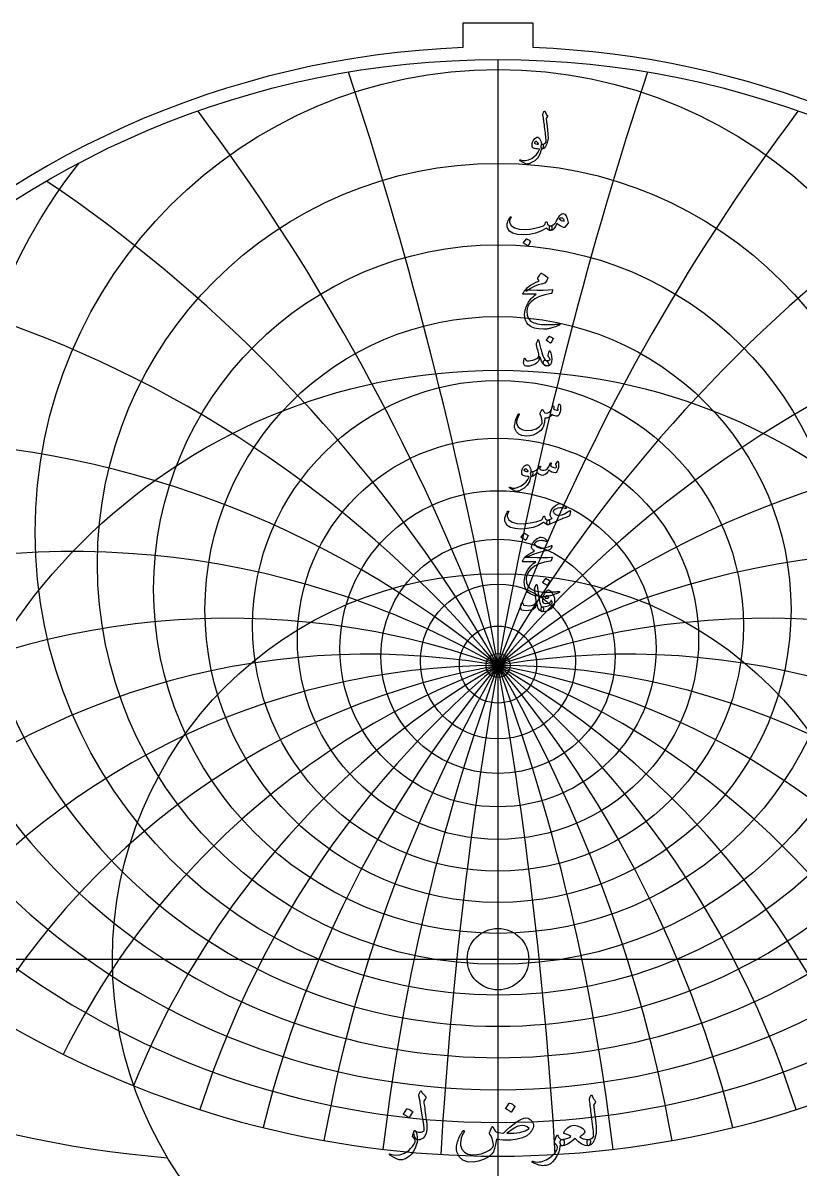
# Model space of a CAD drawing. Header units: millimetres. Extents: x -59 to 59, y -59 to 61.
# Drawn here: x -30.9 to 19.6, y -13.7 to 60.9 of the extents above; entities that cross this region are included whole.
import ezdxf

# ---------------------------------------------------------------- set-up
doc = ezdxf.new("R2010")
doc.units = ezdxf.units.MM
for name, color, linetype in [('CUT_INNER', 6, 'Continuous'), ('CUT_OUTER', 1, 'Continuous'), ('ENGRAVE', 7, 'Continuous'), ('ENGRAVE_FINE', 8, 'Continuous'), ('TEXT', 5, 'Continuous')]:
    doc.layers.add(name, color=color, linetype=linetype)

msp = doc.modelspace()

# ---------------------------------------------------------------- linework, layer by layer
at = {"layer": 'CUT_INNER'}
msp.add_circle((0, 0), 2, dxfattribs=at)
at = {"layer": 'CUT_OUTER'}
for points in [[(-2.275, 60.885), (2.275, 60.885), (2.275, 59.2812)], [(-2.275, 59.2812), (-2.275, 60.885)]]:
    msp.add_lwpolyline(points, dxfattribs=at)
for centre, radius, start, end in [((-0.0002, -0.0001), 59.3249, 136.054439, 87.802065), ((-0.0008, 0.0012), 59.3236, 92.196957, 136.054956)]:
    msp.add_arc(centre, radius, start, end, dxfattribs=at)
at = {"layer": 'ENGRAVE'}
for points in [[(0, -58.5), (0, 58.5)], [(-58.5, 0), (58.5, 0)]]:
    msp.add_lwpolyline(points, dxfattribs=at)
for centre, radius in [((0, 0), 58.5), ((0, 27.7565), 30.0986), ((0, 25.7082), 26.0424), ((0, 24.0628), 22.3909), ((0, 22.7386), 19.0514), ((0, 0), 38.2935), ((0, 21.6769), 15.9539), ((0, 20.8351), 13.0442), ((0, 20.1817), 10.2783), ((0, 19.6942), 7.6203), ((0, 0), 25.0665), ((0, 19.3565), 5.0391), ((0, 19.1579), 2.5075), ((0, 19.0924), 0.78)]:
    msp.add_circle(centre, radius, dxfattribs=at)
for centre, radius, start, end in [((0, 30.3232), 34.6862, 141.843716, 38.156284), ((0, 33.5765), 39.9846, 164.9746, 15.0254), ((0, 37.769), 46.2584, 182.363249, 357.636751), ((0, 43.297), 53.9167, 196.927448, 343.072552), ((0, 50.8172), 63.63, 209.748792, 330.251208), ((0, -28.8562), 47.9486, 37, 143), ((0, -28.8562), 47.9486, 37, 143), ((-15.6923, 58.5645), 71.7108, 233.35727, 265.366575)]:
    msp.add_arc(centre, radius, start, end, dxfattribs=at)
at = {"layer": 'ENGRAVE_FINE'}
for centre, radius, start, end in [((-271.9302, -28.8562), 276.1252, 3.353515, 18.265516), ((-271.9302, -28.8562), 276.1252, 3.353515, 18.265516), ((271.9302, -28.8562), 276.1252, 161.734484, 176.646485), ((271.9302, -28.8562), 276.1252, 161.734484, 176.646485), ((-131.7378, -28.8562), 140.1924, 6.752866, 36.81557), ((-131.7378, -28.8562), 140.1924, 6.752866, 36.81557), ((131.7378, -28.8562), 140.1924, 143.18443, 173.247134), ((131.7378, -28.8562), 140.1924, 143.18443, 173.247134), ((-83.0495, -28.8562), 95.8973, 10.24626, 55.951318), ((-83.0495, -28.8562), 95.8973, 10.24626, 55.951318), ((83.0495, -28.8562), 95.8973, 124.048682, 169.75374), ((83.0495, -28.8562), 95.8973, 124.048682, 169.75374), ((-57.143, -28.8562), 74.5948, 13.886891, 75.995644), ((-57.143, -28.8562), 74.5948, 13.886891, 75.995644), ((57.143, -28.8562), 74.5948, 104.004356, 166.113109), ((57.143, -28.8562), 74.5948, 104.004356, 166.113109), ((-40.2337, -28.8562), 62.5925, 17.736077, 97.259064), ((-40.2337, -28.8562), 62.5925, 17.736077, 97.259064), ((40.2337, -28.8562), 62.5925, 82.740936, 162.263923), ((40.2337, -28.8562), 62.5925, 82.740936, 162.263923), ((-27.6832, -28.8562), 55.3663, 21.867289, 119.81232), ((-27.6832, -28.8562), 55.3663, 21.867289, 119.81232), ((27.6832, -28.8562), 55.3663, 60.18768, 158.132711), ((27.6832, -28.8562), 55.3663, 60.18768, 158.132711), ((-17.4519, -28.8562), 51.0259, 26.371572, 128.918241), ((-17.4519, -28.8562), 51.0259, 26.371572, 128.918241), ((17.4519, -28.8562), 51.0259, 51.081759, 153.628428), ((17.4519, -28.8562), 51.0259, 51.081759, 153.628428), ((-8.4546, -28.8562), 48.6883, 31.365109, 136.520205), ((-8.4546, -28.8562), 48.6883, 31.365109, 136.520205), ((8.4546, -28.8562), 48.6883, 43.479795, 148.634891), ((8.4546, -28.8562), 48.6883, 43.479795, 148.634891), ((0, 104.4492), 124.3836, 242.077896, 297.922104)]:
    msp.add_arc(centre, radius, start, end, dxfattribs=at)
at = {"layer": 'TEXT'}
for points in [[(2.9234, 54.9636), (2.9468, 55.02), (2.9649, 55.0648), (2.9779, 55.0978), (2.9857, 55.1192), (2.9918, 55.1329), (2.9995, 55.1426), (3.0091, 55.1484), (3.0203, 55.1504), (3.0331, 55.1482), (3.0437, 55.1417), (3.0521, 55.1309), (3.0584, 55.1158), (3.0871, 55.0416), (3.1215, 54.9748), (3.1615, 54.9153), (3.2071, 54.8632), (3.2199, 54.8466), (3.2236, 54.8278), (3.2181, 54.8068), (3.2037, 54.7837), (3.1275, 54.6764), (3.1327, 54.6284), (3.1379, 54.5813), (3.1431, 54.535), (3.1483, 54.4896), (3.1535, 54.445), (3.1587, 54.4014), (3.1639, 54.3585), (3.1691, 54.3166), (3.2169, 53.9282), (3.246, 53.6247), (3.2566, 53.4058), (3.2486, 53.2718), (3.1833, 53.0285), (3.0981, 52.8488), (2.9931, 52.7327), (2.8681, 52.6802), (2.8646, 52.6802), (2.8612, 52.6802), (2.8577, 52.6802), (2.8542, 52.6802), (2.8337, 52.6996), (2.8205, 52.7442), (2.8147, 52.8138), (2.8162, 52.9085), (2.8194, 52.9435), (2.8292, 52.9691), (2.8454, 52.9851), (2.8681, 52.9915), (2.9559, 53.0091), (3.0289, 53.0408), (3.0873, 53.0869), (3.131, 53.1472), (3.1281, 53.2197), (3.1228, 53.302), (3.1151, 53.3944), (3.1051, 53.4967), (3.0928, 53.6084), (3.0787, 53.7293), (3.0626, 53.8593), (3.0445, 53.9983), (3.0279, 54.135), (3.0125, 54.2578), (2.9985, 54.3668), (2.9857, 54.4619), (2.9747, 54.5432), (2.9658, 54.6107), (2.9591, 54.6643), (2.9546, 54.7041), (2.92, 54.9013), (2.9189, 54.9207), (2.9191, 54.9376), (2.9206, 54.9519), (2.9234, 54.9636)], [(2.7989, 52.6421), (2.7178, 52.3573), (2.5818, 52.1188), (2.3909, 51.9266), (2.145, 51.7807), (2.1106, 51.7658), (2.0767, 51.7525), (2.0432, 51.7408), (2.0101, 51.7305), (1.9776, 51.7219), (1.9461, 51.7154), (1.9154, 51.7107), (1.8855, 51.708), (1.8111, 51.7186), (1.7125, 51.7573), (1.5897, 51.8241), (1.4427, 51.919), (1.4269, 51.9327), (1.4176, 51.9459), (1.4148, 51.9586), (1.4185, 51.9709), (1.4267, 51.9804), (1.4375, 51.9848), (1.4509, 51.9839), (1.4669, 51.9779), (1.6198, 51.9283), (1.7912, 51.9286), (1.9813, 51.9785), (2.19, 52.0782), (2.3604, 52.1939), (2.5013, 52.3299), (2.6129, 52.4862), (2.6951, 52.6629), (2.6944, 52.6691), (2.6925, 52.6741), (2.6893, 52.6778), (2.6847, 52.6802), (2.5656, 52.6871), (2.4642, 52.7009), (2.3805, 52.7217), (2.3145, 52.7494), (2.2635, 52.7922), (2.2315, 52.8514), (2.2185, 52.9271), (2.2246, 53.0192), (2.2265, 53.0314), (2.2289, 53.0439), (2.2317, 53.0565), (2.235, 53.0694), (2.2386, 53.0827), (2.2427, 53.0966), (2.2473, 53.1112), (2.2522, 53.1265), (2.2929, 53.2253), (2.3422, 53.3072), (2.4002, 53.3723), (2.4667, 53.4205), (2.5349, 53.4469), (2.5974, 53.4465), (2.6542, 53.4192), (2.7055, 53.3652), (2.7502, 53.2899), (2.7842, 53.2026), (2.8073, 53.1031), (2.8196, 52.9915), (2.8264, 52.9916), (2.833, 52.992), (2.8394, 52.9925), (2.8456, 52.9933), (2.8517, 52.994), (2.8581, 52.9946), (2.8647, 52.9949), (2.8715, 52.995), (2.8949, 52.99), (2.913, 52.9751), (2.926, 52.9502), (2.9338, 52.9154), (2.937, 52.8772), (2.9364, 52.8384), (2.9319, 52.7993), (2.9234, 52.7597), (2.9124, 52.7249), (2.9001, 52.7001), (2.8865, 52.6851), (2.8715, 52.6802), (2.8058, 52.6802), (2.8054, 52.6739), (2.8041, 52.6655), (2.8019, 52.6549), (2.7989, 52.6421)], [(2.6328, 53.0296), (2.5965, 53.093), (2.5567, 53.1377), (2.5135, 53.1639), (2.4667, 53.1714), (2.4389, 53.1641), (2.414, 53.1524), (2.3922, 53.1364), (2.3733, 53.1161), (2.3673, 53.1053), (2.3664, 53.0936), (2.3707, 53.0811), (2.3803, 53.0677), (2.4159, 53.0363), (2.4676, 53.0149), (2.5353, 53.0034), (2.619, 53.0019), (2.6276, 53.0036), (2.6328, 53.0088), (2.6345, 53.0175), (2.6328, 53.0296)], [(4.2346, 48.4834), (4.343, 48.4449), (4.4327, 48.3363), (4.5039, 48.1577), (4.5564, 47.9091), (4.5583, 47.8911), (4.5573, 47.8753), (4.5532, 47.8617), (4.546, 47.8503), (4.3557, 47.6115), (4.3425, 47.5971), (4.3272, 47.5882), (4.3097, 47.5849), (4.29, 47.5873), (4.1607, 47.6314), (4.0392, 47.6877), (3.9254, 47.756), (3.8195, 47.8364), (3.7341, 47.6381), (3.6404, 47.4965), (3.5386, 47.4115), (3.4285, 47.3832), (3.4162, 47.3877), (3.4035, 47.4014), (3.3903, 47.4241), (3.3766, 47.4559), (3.3557, 47.5346), (3.3481, 47.5977), (3.3539, 47.6453), (3.3732, 47.6773), (3.3844, 47.6848), (3.3974, 47.6903), (3.4121, 47.6935), (3.4285, 47.6946), (3.5072, 47.708), (3.5842, 47.7447), (3.6595, 47.8049), (3.733, 47.8883), (3.7652, 47.9368), (3.8134, 48.0163), (3.8776, 48.127), (3.9579, 48.2689), (4.0206, 48.3627), (4.0876, 48.4298), (4.159, 48.47), (4.2346, 48.4834)], [(0.7888, 48.262), (0.8011, 48.2754), (0.8139, 48.281), (0.8271, 48.2788), (0.8407, 48.2689), (0.8511, 48.2559), (0.8545, 48.2412), (0.8511, 48.2248), (0.8407, 48.2066), (0.7879, 48.1249), (0.7542, 48.0492), (0.7395, 47.9796), (0.7438, 47.916), (0.8522, 47.7071), (1.063, 47.5614), (1.3763, 47.4788), (1.7921, 47.4593), (2.1007, 47.482), (2.3967, 47.5294), (2.6802, 47.6014), (2.9511, 47.698), (2.9989, 47.7264), (3.0385, 47.7698), (3.0698, 47.8284), (3.093, 47.9022), (3.1007, 47.9231), (3.1137, 47.9376), (3.1319, 47.9456), (3.1552, 47.9471), (3.1719, 47.94), (3.1838, 47.9255), (3.1909, 47.9037), (3.1933, 47.8745), (3.2095, 47.8023), (3.2547, 47.7482), (3.3289, 47.7123), (3.432, 47.6946), (3.4692, 47.6864), (3.4943, 47.6652), (3.5072, 47.631), (3.5081, 47.5839), (3.4956, 47.4961), (3.4787, 47.4334), (3.4575, 47.3957), (3.432, 47.3832), (3.3561, 47.3932), (3.2841, 47.423), (3.216, 47.4727), (3.1518, 47.5424), (3.1464, 47.5452), (3.1371, 47.5432), (3.1239, 47.5365), (3.1068, 47.5251), (2.7842, 47.3434), (2.4322, 47.2137), (2.0507, 47.1358), (1.6399, 47.1099), (1.2602, 47.1358), (0.9652, 47.2137), (0.7551, 47.3434), (0.6297, 47.5251), (0.6011, 47.6265), (0.5916, 47.73), (0.6011, 47.8358), (0.6297, 47.9437), (0.6682, 48.044), (0.7075, 48.1305), (0.7477, 48.2031), (0.7888, 48.262)], [(3.9855, 48.1443), (4.0504, 48.0903), (4.1239, 48.0457), (4.2061, 48.0107), (4.2969, 47.9852), (4.2919, 48.0533), (4.2736, 48.1089), (4.2418, 48.1519), (4.1966, 48.1824), (4.1445, 48.1982), (4.0919, 48.1971), (4.039, 48.1791), (3.9855, 48.1443)], [(1.8371, 46.8262), (1.8414, 46.8305), (1.8475, 46.8331), (1.8553, 46.834), (1.8648, 46.8331), (1.932, 46.8059), (1.9954, 46.7726), (2.0548, 46.7332), (2.1104, 46.6878), (2.1158, 46.6809), (2.1182, 46.674), (2.1175, 46.6671), (2.1139, 46.6601), (1.9513, 46.3972), (1.9452, 46.3909), (1.9374, 46.3894), (1.9279, 46.3927), (1.9167, 46.4007), (1.9069, 46.4076), (1.8916, 46.418), (1.8706, 46.4318), (1.844, 46.4491), (1.8114, 46.4699), (1.7722, 46.4941), (1.7266, 46.5217), (1.6745, 46.5529), (1.6676, 46.5581), (1.6641, 46.5633), (1.6641, 46.5685), (1.6676, 46.5736)], [(2.92, 43.9269), (2.6177, 43.848), (2.3509, 43.7462), (2.1195, 43.6214), (1.9236, 43.4737), (1.8935, 43.451), (1.8656, 43.4382), (1.8399, 43.4354), (1.8163, 43.4426), (1.7889, 43.4752), (1.793, 43.5213), (1.8287, 43.5807), (1.8959, 43.6536), (2.0548, 43.7855), (2.2375, 43.9044), (2.444, 44.0104), (2.6743, 44.1034), (2.6086, 44.2002), (2.5963, 44.2245), (2.5904, 44.2487), (2.5911, 44.2729), (2.5982, 44.2971), (2.6447, 44.3894), (2.6873, 44.4658), (2.726, 44.5261), (2.7608, 44.5704), (2.7831, 44.5914), (2.8049, 44.6024), (2.8263, 44.6035), (2.8473, 44.5946), (2.9691, 44.5259), (3.0713, 44.4614), (3.1541, 44.4013), (3.2175, 44.3455), (3.2298, 44.3276), (3.2357, 44.3049), (3.235, 44.2774), (3.2279, 44.2452), (3.2056, 44.1948), (3.1699, 44.1336), (3.1208, 44.0616), (3.0584, 43.9788), (3.0419, 43.9665), (3.0134, 43.9537), (2.9727, 43.9406), (2.92, 43.9269)], [(2.1035, 43.5256), (2.5474, 43.51), (2.9312, 43.5083), (3.2549, 43.5204), (3.5185, 43.5464), (3.5266, 43.5473), (3.5336, 43.5468), (3.5396, 43.5447), (3.5444, 43.5412), (3.548, 43.5363), (3.5501, 43.5304), (3.5506, 43.5233), (3.5496, 43.5152), (3.5428, 43.4837), (3.5362, 43.4547), (3.5298, 43.4283), (3.5237, 43.4045), (3.5177, 43.3833), (3.512, 43.3647), (3.5065, 43.3487), (3.5012, 43.3353), (3.4899, 43.3139), (3.477, 43.2981), (3.4623, 43.288), (3.4458, 43.2834), (3.0462, 43.211), (2.6985, 43.0975), (2.4027, 42.9429), (2.1588, 42.7472), (2.0356, 42.6064), (1.9461, 42.4574), (1.8903, 42.3002), (1.8682, 42.1348), (1.8894, 41.8751), (1.9737, 41.6634), (2.1212, 41.4997), (2.3318, 41.3841), (2.441, 41.349), (2.561, 41.3201), (2.6918, 41.2971), (2.8335, 41.2803), (2.9857, 41.2692), (3.1483, 41.2638), (3.3213, 41.2641), (3.5047, 41.2699), (3.5698, 41.2736), (3.634, 41.2777), (3.697, 41.2822), (3.7589, 41.2872), (3.8194, 41.2926), (3.8779, 41.2984), (3.9344, 41.3047), (3.989, 41.3114), (4.0057, 41.3123), (4.0176, 41.308), (4.0247, 41.2984), (4.0271, 41.2837), (4.0258, 41.2667), (4.0219, 41.2535), (4.0154, 41.2442), (4.0063, 41.2388), (3.9086, 41.1975), (3.816, 41.1601), (3.7287, 41.1265), (3.6465, 41.0969), (3.5697, 41.071), (3.4986, 41.0485), (3.4331, 41.0294), (3.3732, 41.0139), (3.3169, 41.0024), (3.262, 40.9923), (3.2087, 40.9834), (3.157, 40.9758), (3.1065, 40.97), (3.0571, 40.9663), (3.0087, 40.9648), (2.9615, 40.9654), (2.6389, 40.9905), (2.3699, 41.045), (2.1545, 41.1289), (1.9928, 41.2422), (1.8741, 41.3838), (1.7912, 41.5493), (1.7443, 41.7385), (1.7333, 41.9515), (1.7672, 42.2157), (1.8483, 42.4721), (1.9766, 42.7208), (2.1519, 42.9617), (2.2205, 43.0345), (2.2981, 43.1044), (2.3848, 43.1712), (2.4806, 43.235), (1.6433, 43.2419), (1.6232, 43.2506), (1.6148, 43.2661), (1.618, 43.2886), (1.633, 43.318), (1.6611, 43.3608), (1.6866, 43.3993), (1.7095, 43.4335), (1.7298, 43.4633), (1.7476, 43.4886), (1.7627, 43.5092), (1.7752, 43.525), (1.7852, 43.536), (1.8077, 43.5379), (1.8682, 43.5368), (1.9668, 43.5327), (2.1035, 43.5256)], [(2.6518, 40.2003), (2.6717, 40.1096), (2.6934, 40.0174), (2.7167, 39.9236), (2.7418, 39.8284), (2.7686, 39.7312), (2.7971, 39.6316), (2.8274, 39.5296), (2.8594, 39.4253), (2.9241, 39.2376), (2.9831, 39.0966), (3.0365, 39.0024), (3.0843, 38.9548), (3.126, 38.9265), (3.1682, 38.8865), (3.2108, 38.8348), (3.2538, 38.7714), (3.2945, 38.6929), (3.3057, 38.6339), (3.2876, 38.5943), (3.24, 38.5742), (3.0862, 38.5898), (2.9502, 38.6919), (2.832, 38.8804), (2.7314, 39.1555), (2.7293, 39.16), (2.7262, 39.1632), (2.7223, 39.1652), (2.7176, 39.1658), (2.7141, 39.1652), (2.7107, 39.1632), (2.7072, 39.16), (2.7037, 39.1555), (2.694, 39.1109), (2.6821, 39.0638), (2.6681, 39.014), (2.6518, 38.9617), (2.6341, 38.9122), (2.6155, 38.8709), (2.5961, 38.8378), (2.5757, 38.813), (2.5026, 38.7492), (2.4114, 38.6927), (2.302, 38.6436), (2.1744, 38.6019), (2.0447, 38.571), (1.9322, 38.5578), (1.8371, 38.5623), (1.7592, 38.5846), (1.6926, 38.6404), (1.6624, 38.7386), (1.6684, 38.8791), (1.7108, 39.0621), (1.7149, 39.0681), (1.7203, 39.0724), (1.727, 39.075), (1.735, 39.0759), (1.7445, 39.0748), (1.7523, 39.0716), (1.7584, 39.0662), (1.7627, 39.0586), (1.7791, 39.0203), (1.7973, 38.9885), (1.8172, 38.9632), (1.8388, 38.9444), (1.9063, 38.9193), (1.998, 38.9133), (2.1139, 38.9263), (2.254, 38.9583), (2.4034, 39.0063), (2.5195, 39.0603), (2.6023, 39.1204), (2.6518, 39.1866), (2.6601, 39.2536), (2.6467, 39.3682), (2.6116, 39.5304), (2.555, 39.7401), (2.5277, 39.8506), (2.5117, 39.9399), (2.507, 40.0081), (2.5135, 40.055), (2.5792, 40.2418), (2.5863, 40.2615), (2.5939, 40.2755), (2.6019, 40.284), (2.6103, 40.2868), (2.6207, 40.2814), (2.6311, 40.2652), (2.6415, 40.2381), (2.6518, 40.2003)], [(3.3196, 40.4978), (3.3239, 40.5021), (3.3299, 40.5047), (3.3377, 40.5056), (3.3472, 40.5047), (3.4145, 40.4775), (3.4778, 40.4442), (3.5373, 40.4048), (3.5929, 40.3594), (3.5983, 40.3525), (3.6007, 40.3456), (3.6, 40.3387), (3.5963, 40.3318), (3.4337, 40.0688), (3.4277, 40.0625), (3.4199, 40.061), (3.4104, 40.0643), (3.3991, 40.0723), (3.3894, 40.0792), (3.3741, 40.0896), (3.3531, 40.1034), (3.3265, 40.1207), (3.2938, 40.1415), (3.2547, 40.1657), (3.2091, 40.1934), (3.157, 40.2245), (3.15, 40.2297), (3.1466, 40.2349), (3.1466, 40.2401), (3.15, 40.2453)], [(3.3507, 39.0828), (3.3304, 39.1168), (3.3109, 39.1459), (3.2923, 39.1704), (3.2746, 39.1901), (3.2618, 39.2069), (3.2547, 39.2264), (3.2532, 39.2484), (3.2573, 39.2731), (3.3299, 39.536), (3.3401, 39.5589), (3.3533, 39.5654), (3.3695, 39.5555), (3.3888, 39.5291), (3.4177, 39.4731), (3.4424, 39.4054), (3.4627, 39.3261), (3.4787, 39.235), (3.488, 39.1477), (3.4917, 39.0621), (3.4897, 38.9782), (3.4822, 38.896), (3.4698, 38.8244), (3.4536, 38.7619), (3.4335, 38.7085), (3.4095, 38.6642), (3.3799, 38.6313), (3.3395, 38.6054), (3.2882, 38.5863), (3.2261, 38.5742), (3.1626, 38.5719), (3.1033, 38.582), (3.0484, 38.6047), (2.9978, 38.64), (2.9587, 38.6847), (2.9381, 38.736), (2.9362, 38.7937), (2.9528, 38.8579), (2.9794, 38.9105), (3.0108, 38.9436), (3.0469, 38.9572), (3.0878, 38.9513), (3.182, 38.9286), (3.2642, 38.9263), (3.3343, 38.9442), (3.3922, 38.9825), (3.3935, 38.9926), (3.387, 39.0128), (3.3728, 39.0428), (3.3507, 39.0828)], [(3.9475, 36.0646), (3.9535, 36.0797), (3.9613, 36.0905), (3.9708, 36.097), (3.9821, 36.0992), (3.9966, 36.0974), (4.0089, 36.0922), (4.0191, 36.0836), (4.0271, 36.0715), (4.0467, 36.0282), (4.0608, 35.9746), (4.0692, 35.9106), (4.072, 35.8362), (4.0645, 35.7147), (4.0418, 35.5992), (4.0039, 35.4898), (3.951, 35.3865), (3.9328, 35.3616), (3.9129, 35.3424), (3.8913, 35.3287), (3.8679, 35.3207), (3.7834, 35.3153), (3.6923, 35.3303), (3.5948, 35.3655), (3.4908, 35.4211), (3.4032, 35.3011), (3.2997, 35.2213), (3.1801, 35.1817), (3.0445, 35.1824), (3.0401, 35.1094), (3.0337, 35.0392), (3.0254, 34.9719), (3.0151, 34.9073), (3.0029, 34.8451), (2.9887, 34.7849), (2.9726, 34.7267), (2.9546, 34.6703), (2.9126, 34.5687), (2.856, 34.4749), (2.7846, 34.3888), (2.6985, 34.3105), (2.4972, 34.1765), (2.2843, 34.0822), (2.0596, 34.0277), (1.8232, 34.013), (1.5571, 34.0491), (1.3467, 34.1436), (1.1921, 34.2965), (1.0933, 34.5077), (1.0799, 34.5838), (1.0777, 34.6738), (1.0868, 34.7776), (1.1071, 34.8952), (1.1397, 35.0241), (1.1858, 35.1581), (1.2453, 35.2974), (1.3181, 35.4418), (1.324, 35.4509), (1.3311, 35.4574), (1.3395, 35.4613), (1.3493, 35.4626), (1.359, 35.4617), (1.3674, 35.4591), (1.3746, 35.4548), (1.3804, 35.4487), (1.3843, 35.4399), (1.3856, 35.4306), (1.3843, 35.4209), (1.3804, 35.4107), (1.2879, 35.2185), (1.2282, 35.0604), (1.2014, 34.9365), (1.2074, 34.8468), (1.2948, 34.6489), (1.4323, 34.5051), (1.62, 34.4154), (1.8578, 34.3797), (2.1904, 34.4009), (2.4719, 34.4852), (2.7024, 34.6327), (2.8819, 34.8433), (2.8813, 34.9821), (2.8586, 35.1287), (2.8138, 35.2831), (2.747, 35.4453), (2.7386, 35.4617), (2.734, 35.4764), (2.7334, 35.4894), (2.7366, 35.5006), (2.7552, 35.5392), (2.7729, 35.5755), (2.7898, 35.6093), (2.8058, 35.6408), (2.8209, 35.6694), (2.8352, 35.6948), (2.8486, 35.717), (2.8612, 35.7359), (2.8683, 35.7439), (2.8759, 35.7471), (2.8839, 35.7456), (2.8923, 35.7394), (2.8966, 35.7346), (2.9027, 35.7273), (2.9105, 35.7173), (2.92, 35.7048), (2.9308, 35.6896), (2.9425, 35.6719), (2.955, 35.6516), (2.9684, 35.6287), (2.9956, 35.5845), (3.0186, 35.5525), (3.0372, 35.5326), (3.0514, 35.5249), (3.1414, 35.5173), (3.2313, 35.5326), (3.3213, 35.5709), (3.4112, 35.6321), (3.4439, 35.6728), (3.4761, 35.7394), (3.5079, 35.8319), (3.5393, 35.9504), (3.5423, 35.9616), (3.5479, 35.9712), (3.5561, 35.9789), (3.5669, 35.985), (3.5771, 35.9889), (3.5868, 35.9902), (3.5961, 35.9889), (3.605, 35.985), (3.6182, 35.9634), (3.6231, 35.9227), (3.6199, 35.863), (3.6084, 35.7843), (3.6783, 35.7415), (3.7529, 35.7134), (3.8322, 35.7), (3.9164, 35.7013), (3.9153, 35.7266), (3.912, 35.7471), (3.9066, 35.7629), (3.8991, 35.774), (3.8904, 35.7843), (3.8852, 35.7947), (3.8835, 35.8051), (3.8852, 35.8155)], [(2.1191, 31.3515), (2.038, 31.0667), (1.902, 30.8282), (1.711, 30.6359), (1.4652, 30.49), (1.4308, 30.4752), (1.3968, 30.4619), (1.3633, 30.4501), (1.3302, 30.4398), (1.2978, 30.4313), (1.2662, 30.4247), (1.2355, 30.42), (1.2057, 30.4173), (1.1313, 30.4279), (1.0327, 30.4666), (0.9099, 30.5335), (0.7629, 30.6284), (0.7471, 30.642), (0.7378, 30.6552), (0.735, 30.668), (0.7386, 30.6803), (0.7469, 30.6898), (0.7577, 30.6941), (0.7711, 30.6932), (0.7871, 30.6872), (0.94, 30.6377), (1.1114, 30.6379), (1.3015, 30.6878), (1.5101, 30.7875), (1.6805, 30.9032), (1.8215, 31.0392), (1.9331, 31.1956), (2.0153, 31.3722), (2.0146, 31.3785), (2.0127, 31.3835), (2.0094, 31.3871), (2.0049, 31.3895), (1.8857, 31.3964), (1.7843, 31.4103), (1.7006, 31.431), (1.6347, 31.4587), (1.5837, 31.5015), (1.5517, 31.5608), (1.5387, 31.6364), (1.5447, 31.7286), (1.5467, 31.7408), (1.5491, 31.7532), (1.5519, 31.7659), (1.5551, 31.7787), (1.5588, 31.792), (1.5629, 31.806), (1.5675, 31.8206), (1.5724, 31.8358), (1.6131, 31.9346), (1.6624, 32.0166), (1.7203, 32.0817), (1.7869, 32.1299), (1.855, 32.1563), (1.9175, 32.1558), (1.9744, 32.1286), (2.0256, 32.0745), (2.0704, 31.9993), (2.1043, 31.9119), (2.1275, 31.8125), (2.1398, 31.7009), (2.1466, 31.701), (2.1532, 31.7013), (2.1596, 31.7019), (2.1658, 31.7026), (2.1719, 31.7034), (2.1783, 31.7039), (2.1849, 31.7042), (2.1917, 31.7043), (2.2151, 31.6994), (2.2332, 31.6844), (2.2462, 31.6596), (2.254, 31.6248), (2.2572, 31.5865), (2.2566, 31.5478), (2.252, 31.5087), (2.2436, 31.4691), (2.2326, 31.4343), (2.2202, 31.4094), (2.2066, 31.3945), (2.1917, 31.3895), (2.126, 31.3895), (2.1255, 31.3832), (2.1242, 31.3748), (2.1221, 31.3642), (2.1191, 31.3515)], [(3.8662, 32.3755), (3.8738, 32.3807), (3.8826, 32.379), (3.8928, 32.3703), (3.9042, 32.3548), (3.9166, 32.3284), (3.9259, 32.2908), (3.9321, 32.2419), (3.9354, 32.1818), (3.9365, 32.1134), (3.9328, 32.0468), (3.9244, 31.982), (3.9112, 31.9188), (3.8727, 31.796), (3.8299, 31.7078), (3.7827, 31.6542), (3.7313, 31.6351), (3.6095, 31.6423), (3.4969, 31.6741), (3.3933, 31.7305), (3.2988, 31.8116), (3.2339, 31.6838), (3.157, 31.5841), (3.0679, 31.5125), (2.9667, 31.4691), (2.8605, 31.4596), (2.753, 31.4864), (2.6443, 31.5495), (2.5342, 31.649), (2.4451, 31.5355), (2.3578, 31.4544), (2.2721, 31.4057), (2.1882, 31.3895), (2.1714, 31.399), (2.1554, 31.4276), (2.1402, 31.4751), (2.126, 31.5417), (2.1208, 31.6075), (2.1294, 31.6559), (2.1519, 31.687), (2.1882, 31.7009), (2.3478, 31.737), (2.4875, 31.8073), (2.6073, 31.9117), (2.7072, 32.0503), (2.7126, 32.0579), (2.7184, 32.0633), (2.7247, 32.0665), (2.7314, 32.0676), (2.7396, 32.0667), (2.747, 32.0641), (2.7535, 32.0598), (2.7591, 32.0538), (2.7623, 32.0352), (2.7548, 32.0036), (2.7364, 31.9591), (2.7072, 31.9015), (2.7455, 31.8572), (2.8049, 31.8246), (2.8856, 31.8036), (2.9874, 31.7943), (3.1144, 31.8209), (3.2253, 31.9076), (3.3202, 32.0544), (3.3991, 32.2613), (3.403, 32.2719), (3.4078, 32.2795), (3.4134, 32.2841), (3.4199, 32.2856), (3.4296, 32.2847), (3.4381, 32.2821), (3.4452, 32.2778), (3.451, 32.2717), (3.4554, 32.2631), (3.4579, 32.2544), (3.4588, 32.2458), (3.4579, 32.2371), (3.4234, 32.0918), (3.4638, 32.0559), (3.5124, 32.0244), (3.5693, 31.9971), (3.6344, 31.9742), (3.6977, 31.9593), (3.746, 31.956), (3.779, 31.9645), (3.797, 31.9846), (3.8028, 32.0153), (3.7996, 32.059), (3.7873, 32.1156), (3.7659, 32.1852), (3.7695, 32.2049), (3.7875, 32.2432), (3.8197, 32.3001), (3.8662, 32.3755)], [(1.953, 31.7389), (1.9167, 31.8023), (1.8769, 31.8471), (1.8336, 31.8732), (1.7869, 31.8808), (1.759, 31.8734), (1.7342, 31.8618), (1.7123, 31.8458), (1.6935, 31.8254), (1.6875, 31.8146), (1.6866, 31.8029), (1.6909, 31.7904), (1.7004, 31.777), (1.7361, 31.7456), (1.7878, 31.7242), (1.8555, 31.7128), (1.9391, 31.7113), (1.9478, 31.713), (1.953, 31.7182), (1.9547, 31.7268), (1.953, 31.7389)], [(0.6366, 29.1227), (0.6489, 29.1361), (0.6617, 29.1418), (0.6749, 29.1396), (0.6885, 29.1297), (0.6989, 29.1167), (0.7023, 29.102), (0.6989, 29.0855), (0.6885, 29.0674), (0.6357, 28.9856), (0.602, 28.91), (0.5873, 28.8403), (0.5916, 28.7768), (0.6999, 28.5679), (0.9108, 28.4221), (1.2241, 28.3395), (1.6399, 28.3201), (1.9484, 28.3428), (2.2445, 28.3901), (2.5279, 28.4622), (2.7989, 28.5588), (2.8467, 28.5871), (2.8862, 28.6306), (2.9176, 28.6892), (2.9407, 28.7629), (2.9485, 28.7839), (2.9615, 28.7984), (2.9796, 28.8064), (3.003, 28.8079), (3.0196, 28.8008), (3.0315, 28.7863), (3.0387, 28.7644), (3.0411, 28.7352), (3.0573, 28.663), (3.1025, 28.609), (3.1766, 28.5731), (3.2798, 28.5553), (3.317, 28.5471), (3.342, 28.5259), (3.355, 28.4918), (3.3559, 28.4446), (3.3433, 28.3568), (3.3265, 28.2941), (3.3053, 28.2565), (3.2798, 28.244), (3.2039, 28.2539), (3.1319, 28.2838), (3.0638, 28.3335), (2.9995, 28.4031), (2.9941, 28.4059), (2.9848, 28.404), (2.9716, 28.3973), (2.9546, 28.3858), (2.6319, 28.2042), (2.2799, 28.0744), (1.8985, 27.9966), (1.4877, 27.9707), (1.108, 27.9966), (0.813, 28.0744), (0.6028, 28.2042), (0.4774, 28.3858), (0.4489, 28.4872), (0.4394, 28.5908), (0.4489, 28.6965), (0.4774, 28.8044), (0.5159, 28.9048), (0.5553, 28.9913), (0.5955, 29.0639), (0.6366, 29.1227)], [(4.7086, 29.1124), (4.6394, 28.8356), (4.6316, 28.8222), (4.6187, 28.8096), (4.6005, 28.798), (4.5772, 28.7871), (4.5254, 28.7689), (4.4703, 28.7487), (4.4121, 28.7265), (4.3505, 28.7024), (4.2858, 28.6765), (4.2178, 28.6492), (4.1465, 28.6203), (4.072, 28.5899), (3.2763, 28.244), (3.24, 28.252), (3.2106, 28.276), (3.1881, 28.316), (3.1725, 28.372), (3.1699, 28.4314), (3.1864, 28.4818), (3.2218, 28.5231), (3.2763, 28.5553), (3.2831, 28.5585), (3.2966, 28.5644), (3.3169, 28.5732), (3.3438, 28.5848), (3.3772, 28.5989), (3.4169, 28.6155), (3.4628, 28.6344), (3.515, 28.6557), (3.4478, 28.7247), (3.4052, 28.8001), (3.3872, 28.8821), (3.3939, 28.9705), (3.4605, 29.1809), (3.5738, 29.3589), (3.7339, 29.5044), (3.9406, 29.6175), (3.9858, 29.6281), (4.0383, 29.6253), (4.0982, 29.609), (4.1655, 29.5794), (4.2353, 29.539), (4.2995, 29.4938), (4.3581, 29.4438), (4.4111, 29.3891), (4.426, 29.369), (4.4327, 29.3502), (4.4312, 29.3327), (4.4215, 29.3165), (4.4068, 29.3039), (4.3903, 29.2974), (4.3722, 29.297), (4.3523, 29.3026), (4.2487, 29.3353), (4.1386, 29.3502), (4.0221, 29.3474), (3.8991, 29.3269), (3.7877, 29.2936), (3.6993, 29.249), (3.6337, 29.1932), (3.5911, 29.1262), (3.5868, 29.0964), (3.5981, 29.0622), (3.6249, 29.0237), (3.6673, 28.9809), (3.7157, 28.942), (3.7641, 28.9117), (3.8126, 28.8901), (3.861, 28.8771), (4.0061, 28.8734), (4.1611, 28.9039), (4.3261, 28.9686), (4.501, 29.0674), (4.5199, 29.0793), (4.5382, 29.0907), (4.5562, 29.1018), (4.5737, 29.1124), (4.5906, 29.1223), (4.6066, 29.1314), (4.6217, 29.1396), (4.636, 29.1469), (4.6755, 29.1655), (4.7008, 29.166), (4.7119, 29.1482), (4.7086, 29.1124)], [(1.6849, 27.687), (1.6892, 27.6913), (1.6952, 27.6939), (1.703, 27.6948), (1.7125, 27.6939), (1.7798, 27.6666), (1.8431, 27.6333), (1.9026, 27.594), (1.9582, 27.5486), (1.9636, 27.5417), (1.966, 27.5347), (1.9653, 27.5278), (1.9616, 27.5209), (1.799, 27.258), (1.793, 27.2517), (1.7852, 27.2502), (1.7757, 27.2534), (1.7644, 27.2614), (1.7547, 27.2683), (1.7394, 27.2787), (1.7184, 27.2926), (1.6918, 27.3099), (1.6591, 27.3306), (1.62, 27.3548), (1.5744, 27.3825), (1.5223, 27.4137), (1.5153, 27.4188), (1.5119, 27.424), (1.5119, 27.4292), (1.5153, 27.4344)], [(3.5098, 26.8889), (3.5127, 26.8645), (3.4969, 26.8189), (3.4625, 26.752), (3.4095, 26.664), (3.3983, 26.6498), (3.3853, 26.6381), (3.3706, 26.629), (3.3542, 26.6225), (3.1327, 26.5615), (2.9355, 26.5066), (2.7626, 26.4577), (2.6138, 26.4149), (2.4892, 26.3784), (2.3889, 26.3483), (2.3128, 26.3248), (2.2609, 26.3077), (1.8423, 26.1209), (1.8129, 26.1187), (1.7904, 26.1226), (1.7748, 26.1325), (1.7662, 26.1485), (1.7659, 26.1544), (1.7688, 26.1615), (1.7746, 26.1699), (1.7835, 26.1797), (1.8687, 26.2597), (1.9962, 26.344), (2.1662, 26.4327), (2.3785, 26.5256), (2.3208, 26.5749), (2.2721, 26.6225), (2.2326, 26.6684), (2.2021, 26.7125), (2.1833, 26.7607), (2.1787, 26.8189), (2.1885, 26.887), (2.2125, 26.965), (2.2514, 27.0463), (2.3059, 27.1276), (2.3759, 27.2089), (2.4616, 27.2902), (2.5548, 27.3605), (2.6441, 27.4087), (2.7295, 27.4349), (2.811, 27.439), (2.9215, 27.4167), (3.0212, 27.3707), (3.11, 27.3008), (3.1881, 27.2072), (3.195, 27.1955), (3.1985, 27.1847), (3.1985, 27.1748), (3.195, 27.1657), (3.1874, 27.1573), (3.1786, 27.1527), (3.1684, 27.1521), (3.157, 27.1553), (3.106, 27.1715), (3.0571, 27.1856), (3.01, 27.1975), (2.9649, 27.2072), (2.922, 27.2146), (2.8815, 27.2193), (2.8433, 27.2215), (2.8075, 27.221), (2.6585, 27.2035), (2.5333, 27.1614), (2.4319, 27.0945), (2.3543, 27.0031), (2.4369, 26.8943), (2.529, 26.8137), (2.6307, 26.7611), (2.7418, 26.7367), (2.9072, 26.735), (3.0852, 26.7609), (3.2757, 26.8145), (3.4787, 26.8958), (3.4871, 26.898), (3.4951, 26.8976), (3.5027, 26.8945), (3.5098, 26.8889)], [(2.0741, 26.1312), (2.518, 26.1157), (2.9018, 26.1139), (3.2255, 26.1261), (3.4891, 26.152), (3.4972, 26.153), (3.5042, 26.1524), (3.5102, 26.1504), (3.515, 26.1468), (3.5186, 26.1419), (3.5207, 26.136), (3.5212, 26.129), (3.5202, 26.1209), (3.5134, 26.0893), (3.5068, 26.0603), (3.5004, 26.0339), (3.4943, 26.0102), (3.4883, 25.989), (3.4826, 25.9704), (3.4771, 25.9544), (3.4718, 25.941), (3.4605, 25.9196), (3.4476, 25.9038), (3.4329, 25.8936), (3.4164, 25.8891), (3.0168, 25.8166), (2.6691, 25.7031), (2.3733, 25.5485), (2.1294, 25.3528), (2.0062, 25.212), (1.9167, 25.0631), (1.8609, 24.9059), (1.8388, 24.7405), (1.86, 24.4808), (1.9443, 24.2691), (2.0918, 24.1054), (2.3024, 23.9897), (2.4116, 23.9547), (2.5316, 23.9257), (2.6624, 23.9028), (2.8041, 23.8859), (2.9563, 23.8749), (3.1189, 23.8695), (3.2919, 23.8697), (3.4752, 23.8755), (3.5404, 23.8792), (3.6046, 23.8833), (3.6676, 23.8879), (3.7295, 23.8928), (3.79, 23.8982), (3.8485, 23.9041), (3.905, 23.9103), (3.9596, 23.917), (3.9763, 23.9179), (3.9881, 23.9136), (3.9953, 23.9041), (3.9977, 23.8894), (3.9964, 23.8723), (3.9925, 23.8591), (3.986, 23.8498), (3.9769, 23.8444), (3.8792, 23.8031), (3.7866, 23.7657), (3.6993, 23.7322), (3.6171, 23.7025), (3.5403, 23.6766), (3.4692, 23.6541), (3.4037, 23.6351), (3.3438, 23.6195), (3.2875, 23.6081), (3.2326, 23.5979), (3.1793, 23.589), (3.1275, 23.5815), (3.0771, 23.5756), (3.0277, 23.5719), (2.9793, 23.5704), (2.9321, 23.5711), (2.6095, 23.5962), (2.3405, 23.6507), (2.1251, 23.7346), (1.9634, 23.8479), (1.8447, 23.9895), (1.7618, 24.1549), (1.7149, 24.3441), (1.7039, 24.5571), (1.7378, 24.8213), (1.8189, 25.0778), (1.9471, 25.3264), (2.1225, 25.5673), (2.1911, 25.6402), (2.2687, 25.71), (2.3554, 25.7768), (2.4512, 25.8406), (1.6139, 25.8475), (1.5938, 25.8562), (1.5854, 25.8718), (1.5886, 25.8943), (1.6036, 25.9237), (1.6317, 25.9665), (1.6572, 26.005), (1.6801, 26.0391), (1.7004, 26.069), (1.7182, 26.0943), (1.7333, 26.1148), (1.7458, 26.1306), (1.7558, 26.1416), (1.7783, 26.1436), (1.8388, 26.1425), (1.9374, 26.1384), (2.0741, 26.1312)], [(3.093, 24.7399), (3.0973, 24.7442), (3.1033, 24.7468), (3.1111, 24.7477), (3.1206, 24.7468), (3.1879, 24.7196), (3.2512, 24.6863), (3.3107, 24.6469), (3.3663, 24.6015), (3.3717, 24.5946), (3.3741, 24.5877), (3.3734, 24.5808), (3.3697, 24.5738), (3.2071, 24.3109), (3.2011, 24.3046), (3.1933, 24.3031), (3.1838, 24.3064), (3.1725, 24.3144), (3.1628, 24.3213), (3.1474, 24.3317), (3.1265, 24.3455), (3.0999, 24.3628), (3.0672, 24.3836), (3.0281, 24.4078), (2.9825, 24.4355), (2.9303, 24.4666), (2.9234, 24.4718), (2.92, 24.477), (2.92, 24.4822), (2.9234, 24.4874)], [(2.8785, 22.9063), (2.9035, 22.8942), (2.9234, 22.8751), (2.9381, 22.8492), (2.9476, 22.8163), (2.9539, 22.7757), (2.9554, 22.7368), (2.9522, 22.6996), (2.9442, 22.6641), (2.9323, 22.6338), (2.9174, 22.6122), (2.8994, 22.5992), (2.8785, 22.5949), (2.7749, 22.6237), (2.689, 22.6961), (2.6209, 22.8122), (2.5705, 22.972), (2.5641, 22.9996), (2.5584, 23.0235), (2.5537, 23.0437), (2.5498, 23.0602), (2.5468, 23.0731), (2.5446, 23.0823), (2.5433, 23.0878), (2.5429, 23.0896), (2.5377, 23.0998), (2.5325, 23.1026), (2.5273, 23.0981), (2.5221, 23.0862), (2.4633, 22.9534), (2.3976, 22.8492), (2.3249, 22.7735), (2.2453, 22.7264), (2.1299, 22.69), (1.9945, 22.6676), (1.8393, 22.6589), (1.6641, 22.6641), (1.5471, 22.7002), (1.4833, 22.7878), (1.4727, 22.9268), (1.5153, 23.1173), (1.5251, 23.1402), (1.537, 23.1571), (1.551, 23.1679), (1.5672, 23.1727), (1.5832, 23.1712), (1.5966, 23.1632), (1.6075, 23.1487), (1.6157, 23.1277), (1.6332, 23.0829), (1.6546, 23.049), (1.6799, 23.0259), (1.7091, 23.0135), (1.8728, 22.9884), (2.0282, 22.9859), (2.1755, 23.0057), (2.3145, 23.0481), (2.3749, 23.0797), (2.4244, 23.1225), (2.4631, 23.1766), (2.491, 23.2419), (2.4892, 23.2728), (2.4806, 23.3448), (2.465, 23.4579), (2.4425, 23.6121), (2.4311, 23.6945), (2.4209, 23.769), (2.412, 23.8355), (2.4045, 23.894), (2.398, 23.9441), (2.3924, 23.9853), (2.3876, 24.0176), (2.3837, 24.0411), (2.3805, 24.0769), (2.3811, 24.1085), (2.3857, 24.1358), (2.3941, 24.1587), (2.4075, 24.1871), (2.42, 24.2136), (2.4317, 24.2381), (2.4425, 24.2607), (2.4523, 24.2814), (2.4607, 24.3001), (2.4678, 24.3169), (2.4737, 24.3317), (2.4797, 24.3436), (2.4875, 24.3516), (2.497, 24.3557), (2.5083, 24.3559), (2.5206, 24.3511), (2.5299, 24.3438), (2.5362, 24.3338), (2.5394, 24.3213), (2.5605, 24.1443), (2.5822, 23.9766), (2.6046, 23.8182), (2.6276, 23.6691), (2.6511, 23.5293), (2.6748, 23.3989), (2.6987, 23.2777), (2.7228, 23.1658), (2.752, 23.0613), (2.7876, 22.9833), (2.8298, 22.9316), (2.8785, 22.9063)], [(3.2763, 24.0099), (3.3001, 24.0065), (3.3265, 23.9961), (3.3555, 23.9788), (3.387, 23.9546), (3.5222, 23.8106), (3.6162, 23.6484), (3.6692, 23.468), (3.6811, 23.2695), (3.6705, 23.1662), (3.6491, 23.0741), (3.6169, 22.9932), (3.5738, 22.9236), (3.4344, 22.7798), (3.272, 22.6771), (3.0867, 22.6155), (2.8785, 22.5949), (2.8575, 22.5999), (2.8395, 22.6148), (2.8246, 22.6397), (2.8127, 22.6745), (2.8083, 22.6937), (2.8054, 22.7134), (2.804, 22.7335), (2.8041, 22.7541), (2.8053, 22.7744), (2.8071, 22.7938), (2.8096, 22.8124), (2.8127, 22.8302), (2.822, 22.8609), (2.8361, 22.8838), (2.8549, 22.8989), (2.8785, 22.9063), (3.0813, 22.9335), (3.2573, 22.9841), (3.4065, 23.0581), (3.5289, 23.1554), (3.523, 23.204), (3.5159, 23.2427), (3.5075, 23.2715), (3.4977, 23.2903), (3.4861, 23.3065), (3.4752, 23.3171), (3.4653, 23.3221), (3.4562, 23.3214), (3.4499, 23.3193), (3.445, 23.3163), (3.4413, 23.3124), (3.4389, 23.3076), (3.4056, 23.2393), (3.3645, 23.1865), (3.3157, 23.1493), (3.259, 23.1277), (3.0945, 23.1149), (2.9814, 23.1597), (2.9198, 23.262), (2.9096, 23.4218), (2.9234, 23.5135), (2.9511, 23.6086), (2.9926, 23.7072), (3.048, 23.8093), (3.1064, 23.897), (3.1639, 23.9598), (3.2205, 23.9974), (3.2763, 24.0099)], [(3.1621, 23.6363), (3.1278, 23.6265), (3.1007, 23.6008), (3.0811, 23.5591), (3.0687, 23.5013), (3.069, 23.4923), (3.0696, 23.4858), (3.0707, 23.4819), (3.0722, 23.4806), (3.107, 23.4722), (3.1423, 23.4676), (3.1779, 23.467), (3.214, 23.4702), (3.2458, 23.4769), (3.272, 23.4866), (3.2925, 23.4994), (3.3075, 23.5152), (3.2685, 23.5708), (3.2313, 23.6095), (3.1959, 23.6313), (3.1621, 23.6363)], [(-5.0142, -8.5722), (-5.0033, -8.5745), (-4.9935, -8.5814), (-4.9848, -8.5929), (-4.9773, -8.6091), (-4.9658, -8.6336), (-4.945, -8.6656), (-4.915, -8.7051), (-4.8758, -8.7521), (-4.8531, -8.777), (-4.8309, -8.8011), (-4.8092, -8.8243), (-4.7882, -8.8466), (-4.7674, -8.8678), (-4.7467, -8.8876), (-4.7259, -8.9059), (-4.7052, -8.9227), (-4.6864, -8.9464), (-4.6809, -8.9758), (-4.6887, -9.011), (-4.7098, -9.0519), (-4.8297, -9.2318), (-4.8235, -9.2941), (-4.8141, -9.3702), (-4.8016, -9.4601), (-4.7859, -9.5639), (-4.7679, -9.6821), (-4.7484, -9.8153), (-4.7275, -9.9635), (-4.7052, -10.1267), (-4.6818, -10.2887), (-4.6625, -10.4381), (-4.6472, -10.5747), (-4.636, -10.6987), (-4.6285, -10.81), (-4.6244, -10.9086), (-4.6239, -10.9945), (-4.6267, -11.0677), (-4.6668, -11.3168), (-4.7501, -11.5106), (-4.8767, -11.649), (-5.0465, -11.732), (-5.0738, -11.7404), (-5.1001, -11.747), (-5.1257, -11.7519), (-5.1503, -11.7551), (-5.1741, -11.7568), (-5.197, -11.7574), (-5.2191, -11.7568), (-5.2403, -11.7551), (-5.3005, -11.7352), (-5.3521, -11.6893), (-5.3951, -11.6175), (-5.4294, -11.5198), (-5.453, -11.4151), (-5.464, -11.3226), (-5.4623, -11.2422), (-5.4478, -11.1738), (-5.4426, -11.1617), (-5.4363, -11.1531), (-5.4288, -11.1479), (-5.4202, -11.1462), (-5.4092, -11.1473), (-5.3994, -11.1508), (-5.3908, -11.1565), (-5.3833, -11.1646), (-5.3236, -11.2047), (-5.2553, -11.2326), (-5.1783, -11.2485), (-5.0926, -11.2523), (-5.003, -11.243), (-4.9231, -11.2246), (-4.8531, -11.1969), (-4.7928, -11.16), (-4.7983, -11.021), (-4.8286, -10.761), (-4.8836, -10.3798), (-4.9635, -9.8776), (-5.0557, -9.3194), (-5.0679, -9.2453), (-5.0811, -9.1753), (-5.0955, -9.1093), (-5.1111, -9.0473), (-5.1196, -9.0163), (-5.1267, -8.9879), (-5.1323, -8.9621), (-5.1365, -8.9389), (-5.1398, -8.9186), (-5.1428, -8.9014), (-5.1455, -8.8874), (-5.148, -8.8766), (-5.1509, -8.8524), (-5.1503, -8.8305), (-5.1463, -8.8109), (-5.1388, -8.7936), (-5.0465, -8.5952), (-5.0393, -8.5851), (-5.0315, -8.5779), (-5.0232, -8.5736), (-5.0142, -8.5722)], [(5.946, -9.0934), (5.9772, -9.0182), (6.0014, -8.9585), (6.0187, -8.9144), (6.0291, -8.8858), (6.0371, -8.8677), (6.0475, -8.8547), (6.0602, -8.8469), (6.0752, -8.8443), (6.0922, -8.8472), (6.1063, -8.8558), (6.1176, -8.8703), (6.1259, -8.8904), (6.1643, -8.9893), (6.2101, -9.0784), (6.2635, -9.1577), (6.3243, -9.2272), (6.3413, -9.2494), (6.3462, -9.2745), (6.339, -9.3024), (6.3197, -9.3333), (6.2182, -9.4763), (6.2251, -9.5403), (6.232, -9.6031), (6.239, -9.6648), (6.2459, -9.7254), (6.2528, -9.7848), (6.2597, -9.843), (6.2666, -9.9001), (6.2735, -9.956), (6.3373, -10.4738), (6.3762, -10.8786), (6.3903, -11.1704), (6.3796, -11.3491), (6.2926, -11.6735), (6.179, -11.913), (6.0389, -12.0679), (5.8722, -12.1379), (5.8676, -12.1379), (5.863, -12.1379), (5.8584, -12.1379), (5.8538, -12.1379), (5.8264, -12.112), (5.8088, -12.0526), (5.801, -11.9598), (5.803, -11.8335), (5.8074, -11.7868), (5.8203, -11.7528), (5.842, -11.7314), (5.8722, -11.7228), (5.9893, -11.6994), (6.0867, -11.657), (6.1646, -11.5956), (6.2228, -11.5152), (6.2189, -11.4186), (6.2119, -11.3088), (6.2016, -11.1857), (6.1882, -11.0493), (6.1719, -10.9002), (6.153, -10.7391), (6.1316, -10.5658), (6.1075, -10.3804), (6.0853, -10.1982), (6.0648, -10.0344), (6.0461, -9.8891), (6.0291, -9.7623), (6.0144, -9.6539), (6.0025, -9.5639), (5.9936, -9.4924), (5.9875, -9.4394), (5.9414, -9.1764), (5.94, -9.1505), (5.9403, -9.128), (5.9423, -9.109), (5.946, -9.0934)], [(0.7242, -9.3656), (0.73, -9.3598), (0.7381, -9.3563), (0.7484, -9.3552), (0.7611, -9.3563), (0.8508, -9.3927), (0.9353, -9.4371), (1.0146, -9.4895), (1.0886, -9.5501), (1.0959, -9.5593), (1.099, -9.5685), (1.0982, -9.5778), (1.0933, -9.587), (0.8765, -9.9376), (0.8684, -9.9459), (0.858, -9.948), (0.8453, -9.9436), (0.8303, -9.933), (0.8173, -9.9237), (0.7969, -9.9099), (0.7689, -9.8914), (0.7335, -9.8684), (0.6899, -9.8407), (0.6377, -9.8084), (0.5769, -9.7715), (0.5074, -9.73), (0.4982, -9.7231), (0.4936, -9.7162), (0.4936, -9.7092), (0.4982, -9.7023)], [(-5.9184, -9.7346), (-5.9126, -9.7288), (-5.9045, -9.7254), (-5.8941, -9.7242), (-5.8815, -9.7254), (-5.7918, -9.7617), (-5.7073, -9.8061), (-5.628, -9.8586), (-5.5539, -9.9191), (-5.5467, -9.9283), (-5.5436, -9.9376), (-5.5444, -9.9468), (-5.5493, -9.956), (-5.7661, -10.3066), (-5.7742, -10.315), (-5.7846, -10.317), (-5.7973, -10.3127), (-5.8123, -10.302), (-5.8252, -10.2928), (-5.8457, -10.2789), (-5.8737, -10.2605), (-5.9091, -10.2374), (-5.9527, -10.2097), (-6.0048, -10.1774), (-6.0657, -10.1405), (-6.1352, -10.099), (-6.1444, -10.0921), (-6.149, -10.0852), (-6.149, -10.0783), (-6.1444, -10.0713)], [(1.8036, -10.3251), (1.9645, -10.3487), (2.1012, -10.4242), (2.2136, -10.5517), (2.3018, -10.731), (2.3116, -10.7996), (2.3041, -10.8763), (2.2794, -10.9611), (2.2373, -11.0539), (2.1888, -11.1433), (2.145, -11.2177), (2.1058, -11.277), (2.0712, -11.3214), (1.8694, -11.4875), (1.5961, -11.6167), (1.2512, -11.7089), (0.8349, -11.7643), (0.5844, -11.7764), (0.3448, -11.7712), (0.1162, -11.7487), (-0.1015, -11.7089), (-0.1528, -12.0471), (-0.2191, -12.319), (-0.3004, -12.5245), (-0.3967, -12.6638), (-0.6493, -12.8786), (-0.9364, -13.0386), (-1.2582, -13.1438), (-1.6145, -13.1943), (-1.9896, -13.1767), (-2.2892, -13.0686), (-2.5132, -12.8699), (-2.6616, -12.5808), (-2.6743, -12.5359), (-2.6847, -12.4891), (-2.6928, -12.4402), (-2.6985, -12.3893), (-2.7014, -12.3367), (-2.7009, -12.2827), (-2.6968, -12.2272), (-2.6893, -12.1702), (-2.6732, -12.0695), (-2.6524, -11.9701), (-2.627, -11.8723), (-2.5971, -11.7758), (-2.5628, -11.6811), (-2.5244, -11.5884), (-2.482, -11.4977), (-2.4356, -11.4091), (-2.415, -11.3731), (-2.3947, -11.3387), (-2.3746, -11.3062), (-2.3549, -11.2753), (-2.3357, -11.2462), (-2.3174, -11.2188), (-2.3, -11.1931), (-2.2834, -11.1692), (-2.2716, -11.1557), (-2.2592, -11.1473), (-2.2462, -11.1441), (-2.2326, -11.1462), (-2.2182, -11.1516), (-2.2073, -11.1588), (-2.1998, -11.1678), (-2.1957, -11.1784), (-2.1946, -11.1906), (-2.1957, -11.2038), (-2.1992, -11.2182), (-2.205, -11.2338), (-2.2387, -11.2848), (-2.2707, -11.341), (-2.301, -11.4025), (-2.3295, -11.4691), (-2.3895, -11.6394), (-2.4264, -11.8), (-2.4402, -11.9508), (-2.431, -12.0918), (-2.3448, -12.3596), (-2.1877, -12.5542), (-1.9596, -12.6756), (-1.6606, -12.7238), (-1.3718, -12.7102), (-1.091, -12.6557), (-0.8182, -12.5603), (-0.5535, -12.4239), (-0.4737, -12.3671), (-0.4048, -12.2982), (-0.3468, -12.2172), (-0.2998, -12.1241), (-0.2944, -12.1111), (-0.2918, -12.0953), (-0.2921, -12.0765), (-0.2952, -12.0549), (-0.3359, -11.8485), (-0.3886, -11.6674), (-0.4535, -11.5117), (-0.5305, -11.3814), (-0.5458, -11.3575), (-0.5547, -11.3364), (-0.5573, -11.3183), (-0.5535, -11.303), (-0.4105, -10.9247), (-0.3901, -10.8962), (-0.3702, -10.8844), (-0.3509, -10.8893), (-0.3321, -10.9109), (-0.1615, -11.2015), (-0.0701, -11.2448), (0.0473, -11.2776), (0.1906, -11.3001), (0.3598, -11.3122), (0.5608, -11.1165), (0.7623, -10.9351), (0.9644, -10.7682), (1.1671, -10.6157), (1.3608, -10.4885), (1.5315, -10.3977), (1.6791, -10.3432), (1.8036, -10.3251)], [(-5.3786, -11.1646), (-5.3423, -11.2185), (-5.3118, -11.2834), (-5.287, -11.3592), (-5.2679, -11.446), (-5.2547, -11.5368), (-5.2472, -11.6294), (-5.2454, -11.7236), (-5.2495, -11.8196), (-5.2633, -11.9171), (-5.291, -12.0295), (-5.3325, -12.157), (-5.3879, -12.2994), (-5.485, -12.4946), (-5.6058, -12.665), (-5.7503, -12.8105), (-5.9184, -12.9313), (-6.0103, -12.9806), (-6.1063, -13.0178), (-6.2064, -13.0429), (-6.3105, -13.0559), (-6.437, -13.0418), (-6.5999, -12.9855), (-6.7991, -12.8872), (-7.0347, -12.7468), (-7.0485, -12.7347), (-7.0577, -12.7215), (-7.0624, -12.707), (-7.0624, -12.6915), (-7.0572, -12.6782), (-7.0462, -12.6707), (-7.0295, -12.669), (-7.007, -12.673), (-6.6881, -12.7411), (-6.382, -12.7238), (-6.0885, -12.6211), (-5.8076, -12.4332), (-5.6814, -12.3149), (-5.5701, -12.1864), (-5.4738, -12.0474), (-5.3925, -11.8981), (-5.3833, -11.8736), (-5.3786, -11.8462), (-5.3786, -11.8159), (-5.3833, -11.7827), (-5.3988, -11.7395), (-5.4317, -11.6882), (-5.4819, -11.6288), (-5.5493, -11.5613), (-5.5565, -11.5506), (-5.5597, -11.5371), (-5.5588, -11.5207), (-5.5539, -11.5013), (-5.4432, -11.1738), (-5.438, -11.1617), (-5.4317, -11.1531), (-5.4242, -11.1479), (-5.4155, -11.1462), (-5.4046, -11.1473), (-5.3948, -11.1508), (-5.3861, -11.1565), (-5.3786, -11.1646)], [(2.0297, -11.0078), (1.8881, -10.8999), (1.7402, -10.8348), (1.586, -10.8123), (1.4254, -10.8325), (1.2512, -10.8939), (1.0517, -10.9951), (0.8269, -11.1361), (0.5766, -11.3168), (1.0324, -11.3183), (1.4265, -11.2672), (1.759, -11.1637), (2.0297, -11.0078)], [(5.8722, -11.7228), (5.9397, -11.7329), (5.9852, -11.7631), (6.0089, -11.8136), (6.0106, -11.8842), (5.9881, -11.9935), (5.9576, -12.0722), (5.9189, -12.1203), (5.8722, -12.1379), (5.6597, -12.1186), (5.4467, -12.033), (5.2331, -11.881), (5.0188, -11.6628), (4.7487, -11.8724), (4.5195, -12.0215), (4.3312, -12.11), (4.1839, -12.1379), (4.1352, -12.127), (4.0951, -12.0941), (4.0637, -12.0393), (4.0409, -11.9626), (4.0343, -11.8612), (4.0559, -11.7873), (4.1058, -11.7412), (4.1839, -11.7228), (4.255, -11.7158), (4.3252, -11.7043), (4.3945, -11.6882), (4.463, -11.6674), (4.5306, -11.6418), (4.5973, -11.6109), (4.6632, -11.5749), (4.7282, -11.5336), (4.6484, -11.4685), (4.5518, -11.416), (4.4385, -11.3762), (4.3085, -11.3491), (4.2966, -11.3442), (4.2888, -11.3341), (4.2851, -11.3188), (4.2854, -11.2984), (4.3073, -11.2277), (4.3546, -11.1496), (4.4272, -11.064), (4.5253, -10.9709), (4.7297, -10.8483), (4.9462, -10.8036), (5.1748, -10.8368), (5.4155, -10.9478), (5.5176, -11.0187), (5.5885, -11.0885), (5.6283, -11.1571), (5.637, -11.2246), (5.6116, -11.2972), (5.5493, -11.3768), (5.4501, -11.4633), (5.3141, -11.5567), (5.4112, -11.6294), (5.5366, -11.6813), (5.6903, -11.7124), (5.8722, -11.7228)], [(3.6626, -11.8519), (3.8056, -11.4829), (3.8215, -11.4535), (3.8368, -11.4391), (3.8515, -11.4396), (3.8656, -11.4552), (3.9042, -11.5198), (3.9417, -11.5752), (3.9781, -11.6213), (4.0132, -11.6582), (4.0519, -11.6864), (4.094, -11.7066), (4.1395, -11.7187), (4.1885, -11.7228), (4.237, -11.7355), (4.2715, -11.7735), (4.2923, -11.8369), (4.2992, -11.9257), (4.2923, -12.0151), (4.2715, -12.0803), (4.237, -12.1212), (4.1885, -12.1379), (4.1513, -12.1397), (4.1136, -12.1402), (4.0752, -12.1397), (4.0363, -12.1379), (4.0297, -12.1397), (4.0236, -12.1448), (4.0181, -12.1535), (4.0132, -12.1656), (3.9884, -12.3839), (3.9279, -12.5958), (3.8316, -12.8013), (3.6995, -13.0005), (3.5522, -13.1738), (3.4101, -13.3015), (3.2731, -13.3837), (3.1414, -13.4203), (3.0174, -13.4298), (2.9038, -13.4307), (2.8006, -13.4229), (2.7078, -13.4065), (2.6624, -13.3938), (2.6138, -13.3788), (2.562, -13.3615), (2.5071, -13.3419), (2.4493, -13.3194), (2.3889, -13.2935), (2.3259, -13.2641), (2.2603, -13.2312), (2.2439, -13.2237), (2.2315, -13.215), (2.2231, -13.2052), (2.2188, -13.1943), (2.2159, -13.1796), (2.2165, -13.1678), (2.2205, -13.1588), (2.228, -13.1528), (2.2378, -13.1473), (2.2488, -13.1447), (2.2609, -13.145), (2.2742, -13.1482), (2.4195, -13.1776), (2.5555, -13.192), (2.6824, -13.1914), (2.8, -13.1758), (2.9164, -13.1451), (3.0301, -13.1038), (3.1412, -13.0517), (3.2498, -12.989), (3.356, -12.9159), (3.4603, -12.8327), (3.5625, -12.7395), (3.6626, -12.6361), (3.7379, -12.5418), (3.7976, -12.4481), (3.8417, -12.355), (3.8702, -12.2625), (3.8619, -12.1979), (3.8276, -12.1241), (3.7673, -12.0411), (3.6811, -11.9488), (3.6661, -11.9289), (3.658, -11.9061), (3.6569, -11.8805), (3.6626, -11.8519)]]:
    msp.add_lwpolyline(points, close=True, dxfattribs=at)

doc.saveas('drawing.dxf')
